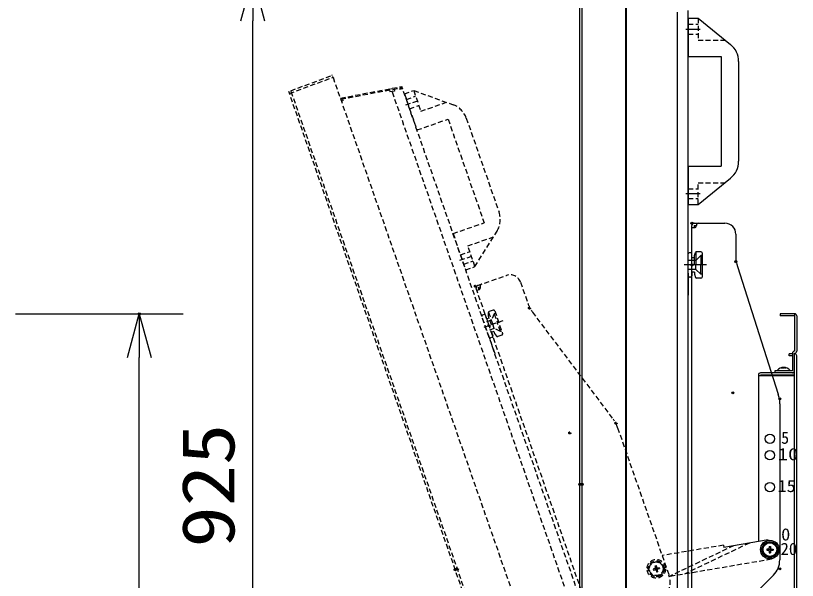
# Model space of a CAD drawing. Units: millimetres, scale not verified. Extents: x -63 to 62, y -57 to 57.
# Drawn here: x 17.3 to 52.92, y 7.34 to 33.08 of the extents above; entities that cross this region are included whole.
import ezdxf
from ezdxf.enums import TextEntityAlignment as Align

# ---------------------------------------------------------------- set-up
doc = ezdxf.new("R2010")
doc.units = ezdxf.units.MM
doc.header["$LTSCALE"] = 0.190236
doc.header["$PDMODE"] = 32
doc.header["$PDSIZE"] = 0.0951
for name, pattern in [('DASHED1', [1.8, 1.2, -0.6]), ('LONG_CHAIN', [21, 18, -1, 1, -1]), ('LONG_DASHED2', [13, 12, -1])]:
    doc.linetypes.add(name, pattern=pattern)
for name, color, linetype in [('0-0_GAIKEI', 1, 'Continuous'), ('0-1_WAKU', 7, 'Continuous'), ('0-3_S1', 1, 'DASHED1')]:
    doc.layers.add(name, color=color, linetype=linetype)
doc.styles.add('ＭＳ ゴシック', font='')
doc.styles.get('ＭＳ ゴシック').set_extended_font_data('MS Gothic')

# ---------------------------------------------------------------- blocks, each defined once
blk = doc.blocks.new('_OPEN30')
at = {"layer": '0-1_WAKU'}
blk.add_line((0, 0), (-1, 0), dxfattribs=at)
blk.add_lwpolyline([(-1, 0.26795), (0, 0), (-1, -0.26795)], dxfattribs=at)

msp = doc.modelspace()

# ---------------------------------------------------------------- linework, layer by layer
at = {"layer": '0-0_GAIKEI', "color": 7}
for p, q in [((43.0022, -11.2586), (43.0022, 34.6915)), ((45.1272, -11.3892), (45.1272, 34.8222)), ((47.9423, -9.9586), (47.9423, 33.3165)), ((47.9423, 32.9665), (47.9423, 31.2165)), ((47.9423, 32.9665), (48.3923, 32.9665)), ((48.3923, 32.9665), (49.8721, 31.7667)), ((47.9423, 31.2165), (49.4423, 31.2165)), ((49.4423, 31.2165), (49.4423, 26.2165)), ((50.2423, 30.9899), (50.2423, 26.4431)), ((47.9423, 26.2165), (47.9423, 24.4665)), ((47.9423, 26.2165), (49.4423, 26.2165)), ((48.3923, 24.4665), (49.8721, 25.6663)), ((47.9423, 24.4665), (48.3923, 24.4665)), ((48.1162, -7.5334), (48.1173, 23.5166)), ((48.2173, 23.6166), (49.6173, 23.6166)), ((48.2173, 23.5166), (48.2173, 23.4166)), ((48.2173, 23.5166), (48.3173, 23.5166)), ((48.1173, 23.4166), (48.2173, 23.4166)), ((50.1173, 23.1165), (50.1173, 22.0921)), ((50.1836, 21.651), (52.0507, 15.832)), ((52.7913, 19.4915), (52.1413, 19.4915)), ((52.1413, 19.4915), (52.1413, 19.3915)), ((52.7913, 19.3915), (52.1413, 19.3915)), ((52.7913, 19.4915), (52.7913, 17.7915)), ((52.8913, 19.3915), (52.8913, 17.7915)), ((52.6913, 17.6665), (52.5413, 17.6665)), ((52.6913, 17.6915), (52.6913, 16.8915)), ((52.7913, -8.9086), (52.7913, 17.6915)), ((52.8913, -8.7836), (52.8913, 17.5665)), ((52.7913, 16.7915), (51.2412, 16.7915)), ((52.6913, 16.8915), (51.8913, 16.8915)), ((51.8913, 16.8915), (51.8913, 16.7915)), ((51.9963, 16.9089), (51.9963, 16.8915)), ((51.9963, 16.9089), (52.5863, 16.9089)), ((52.1838, 17.0054), (52.1838, 17.0312)), ((52.2663, 17.0142), (52.2663, 17.0053)), ((52.3163, 17.0142), (52.3163, 17.0053)), ((52.3988, 17.0054), (52.3988, 17.0312)), ((52.5863, 16.9089), (52.5863, 16.8915)), ((51.1412, 16.6915), (51.1412, 9.1091)), ((52.7913, 16.6665), (51.1412, 16.6665)), ((52.117, 15.3909), (52.1168, 8.2807)), ((51.8239, 7.5736), (50.5561, 6.3058))]:
    msp.add_line(p, q, dxfattribs=at)
at = {"layer": '0-0_GAIKEI'}
for p, q in [((43.1049, -11.3613), (43.1049, 34.7942)), ((45.1029, -11.3135), (45.1029, 34.7465)), ((47.4523, -9.8236), (47.4523, 33.2443)), ((47.9423, 21.2165), (47.9423, 22.2165)), ((48.0673, 22.2665), (47.9923, 22.2665)), ((48.1173, 21.7165), (48.1173, 22.2165)), ((48.2273, 21.7165), (48.2273, 22.1415)), ((48.2275, 22.1421), (48.279, 22.2836)), ((48.2909, 22.3022), (48.2909, 21.7165)), ((48.5273, 22.3165), (48.326, 22.3165)), ((48.5773, 22.2665), (48.5773, 21.1665)), ((48.2273, 22.0415), (48.1173, 22.0415)), ((48.2898, 21.5165), (47.9423, 21.5165)), ((48.1173, 21.3915), (48.1173, 21.2165)), ((48.2273, 21.3915), (48.1173, 21.3915)), ((48.2273, 21.3915), (48.2273, 21.2915)), ((48.5148, 21.2915), (48.5148, 21.7165)), ((47.9423, 21.3415), (47.9423, 20.3415)), ((48.0673, 21.1665), (47.9923, 21.1665)), ((48.2275, 21.2909), (48.279, 21.1494)), ((48.5273, 21.1165), (48.326, 21.1165)), ((48.5773, 21.2915), (48.5148, 21.2915)), ((51.5223, 8.7665), (51.5223, 8.7165)), ((51.5913, 8.7665), (51.5223, 8.7665)), ((51.5223, 8.7165), (51.5913, 8.7165)), ((51.6413, 8.8855), (51.6413, 8.8165)), ((51.6413, 8.8855), (51.6913, 8.8855)), ((51.6413, 8.6665), (51.6413, 8.5975)), ((51.6413, 8.5975), (51.6913, 8.5975)), ((51.6913, 8.8855), (51.6913, 8.8165)), ((51.6913, 8.6665), (51.6913, 8.5975)), ((51.7413, 8.7665), (51.8102, 8.7665)), ((51.7413, 8.7165), (51.8102, 8.7165)), ((51.8102, 8.7665), (51.8102, 8.7165)), ((51.6419, 8.3798), (51.6419, 8.4301)), ((51.6857, 8.3795), (51.6857, 8.4301))]:
    msp.add_line(p, q, dxfattribs=at)
at = {"layer": '0-0_GAIKEI', "color": 3}
for p, q in [((28.0973, -9.4036), (28.0973, 32.8465)), ((17.2952, 19.4915), (24.9311, 19.4915)), ((22.931, -8.7086), (22.931, 17.4915))]:
    msp.add_line(p, q, dxfattribs=at)
at = {"layer": '0-0_GAIKEI', "color": 7, "linetype": 'DASHED1'}
for p, q in [((48.3923, 32.9665), (48.3923, 31.9665)), ((47.9423, 32.6915), (48.3923, 32.6915)), ((47.9423, 32.2415), (48.3923, 32.2415)), ((48.3923, 31.9665), (49.6256, 31.9665)), ((48.3923, 25.4665), (49.6256, 25.4665)), ((48.3923, 24.4665), (48.3923, 25.4665)), ((47.9423, 25.1915), (48.3923, 25.1915)), ((47.9423, 24.7415), (48.3923, 24.7415))]:
    msp.add_line(p, q, dxfattribs=at)
at = {"layer": '0-0_GAIKEI', "color": 7, "linetype": 'LONG_CHAIN'}
for p, q in [((47.8423, 32.4665), (48.4923, 32.4665)), ((47.8423, 24.9665), (48.4923, 24.9665))]:
    msp.add_line(p, q, dxfattribs=at)
at = {"layer": '0-0_GAIKEI', "linetype": 'LONG_DASHED2'}
for p, q in [((48.5773, 22.1415), (48.5148, 22.1415)), ((48.5148, 22.1415), (48.5148, 21.7165)), ((48.288, 21.9165), (47.9423, 21.9165))]:
    msp.add_line(p, q, dxfattribs=at)
at = {"layer": '0-0_GAIKEI', "linetype": 'LONG_CHAIN'}
msp.add_line((48.7816, 21.7165), (47.7569, 21.7165), dxfattribs=at)
at = {"layer": '0-0_GAIKEI', "linetype": 'LONG_DASHED2'}
msp.add_lwpolyline([(48.5148, 22.1415), (48.2898, 21.9165), (48.2898, 21.7165)], dxfattribs=at)
at = {"layer": '0-0_GAIKEI'}
msp.add_lwpolyline([(48.5148, 21.2915), (48.2898, 21.5165), (48.2898, 21.7165)], dxfattribs=at)
at = {"layer": '0-0_GAIKEI', "color": 7}
for points in [[(52.6913, 17.5665), (52.5413, 17.5665), (52.5413, 17.6665)], [(52.7913, 16.6915), (51.2412, 16.6915), (51.2412, 16.6665)]]:
    msp.add_lwpolyline(points, dxfattribs=at)
at = {"layer": '0-0_GAIKEI'}
msp.add_lwpolyline([(52.0258, 8.7415), (51.846, 8.4301), (51.4865, 8.4301), (51.3067, 8.7415), (51.4865, 9.0528), (51.846, 9.0528)], close=True, dxfattribs=at)
for centre, radius in [((51.6663, 13.7915), 0.2125), ((51.6663, 13.0415), 0.2125), ((51.6663, 11.5915), 0.2125), ((51.6663, 8.7415), 0.425), ((51.6663, 8.7415), 0.3625), ((51.6663, 8.7415), 0.3113)]:
    msp.add_circle(centre, radius, dxfattribs=at)
at = {"layer": '0-0_GAIKEI', "color": 7}
for centre, radius, start, end in [((49.2423, 30.9899), 1, 0, 50.96449), ((49.2423, 26.4431), 1, 309.03551, 0), ((48.2173, 23.5166), 0.1, 89.99799, 179.99799), ((48.2173, 23.5166), 0.1, 269.99799, 359.99799), ((48.4173, 23.5166), 0.1, 89.99799, 179.99799), ((49.6173, 23.1166), 0.5, 359.99799, 89.99799), ((51.6173, 22.092), 1.5, 179.99799, 197.10072), ((52.7913, 19.3915), 0.1, 0, 90), ((52.7913, 17.6915), 0.1, 90, 180), ((52.7913, 17.7915), 0.1, 270, 0), ((52.7913, 17.5665), 0.1, 0, 90), ((51.2412, 16.6915), 0.1, 90, 180), ((52.2913, 16.6615), 0.385, 39.98312, 140.01688), ((52.2913, 16.7415), 0.285, 97.31202, 112.15992), ((52.2563, 17.0142), 0.01, 0, 97.31202), ((52.2913, 16.7415), 0.265, 84.58669, 95.41331), ((52.3263, 17.0142), 0.01, 82.68798, 180), ((52.2913, 16.7415), 0.285, 67.84008, 82.68798), ((52.6913, 16.8915), 0.1, 270, 0), ((50.617, 15.391), 1.5, 359.99799, 17.10072), ((51.1168, 8.2807), 1, 314.99799, 359.99799)]:
    msp.add_arc(centre, radius, start, end, dxfattribs=at)
at = {"layer": '0-0_GAIKEI'}
for centre, start, end in [((47.9923, 22.2165), 90, 180), ((48.0673, 22.2165), 0, 90), ((48.326, 22.2665), 90, 160), ((48.5273, 22.2665), 0, 90), ((47.9923, 21.2165), 180, 270), ((48.0673, 21.2165), 270, 0), ((48.326, 21.1665), 200, 270), ((48.5273, 21.1665), 270, 0), ((51.5913, 8.8165), 270, 0), ((51.5913, 8.6665), 0, 90), ((51.7413, 8.8165), 180, 270), ((51.7413, 8.6665), 90, 180)]:
    msp.add_arc(centre, 0.05, start, end, dxfattribs=at)
at = {"layer": '0-0_GAIKEI', "color": 7}
for p in [(48.1173, 23.6166), (50.1173, 21.8665), (49.9797, 15.8856), (52.117, 15.6165), (43.0022, 11.7165), (43.1049, 11.7165), (52.1168, 7.8665)]:
    msp.add_point(p, dxfattribs=at)
at = {"layer": '0-0_GAIKEI'}
for p in [(48.1173, 21.7166), (51.6668, 8.7415)]:
    msp.add_point(p, dxfattribs=at)
at = {"layer": '0-1_WAKU'}
msp.add_point((22.931, 19.4915), dxfattribs=at)
at = {"layer": '0-3_S1'}
for p, q in [((29.84, 29.6573), (31.7097, 30.3634)), ((31.7408, 30.3484), (31.7097, 30.3634)), ((46.9305, -13.2952), (31.7408, 30.3484)), ((31.7426, 30.2689), (31.7574, 30.3005)), ((29.7768, 29.5265), (31.7426, 30.2689)), ((44.8807, -13.8703), (29.743, 29.6235)), ((45.0114, -13.9335), (29.84, 29.6573)), ((32.0979, 29.3222), (34.8943, 29.8517)), ((32.1145, 29.2744), (34.8612, 29.7946)), ((34.326, 29.6932), (34.3434, 29.6013)), ((34.5562, 29.6416), (34.3434, 29.6013)), ((34.4241, 29.7118), (34.4075, 29.7595)), ((48.6117, -11.0523), (34.4552, 29.6225)), ((34.5388, 29.7335), (34.5562, 29.6416)), ((34.7966, 29.7823), (34.8093, 29.715)), ((34.9336, 29.7385), (34.8093, 29.715)), ((34.884, 29.7291), (34.8612, 29.7946)), ((49.1189, -11.0187), (34.8943, 29.8517)), ((35.0093, 29.5212), (35.4343, 29.6691)), ((35.4343, 29.6691), (35.763, 28.7246)), ((35.4343, 29.6691), (37.2263, 29.0223)), ((32.1853, 29.2878), (32.2027, 29.1959)), ((35.0093, 29.5212), (35.5845, 27.8684)), ((35.0792, 29.0161), (35.6931, 29.2297)), ((35.0997, 29.2614), (35.5247, 29.4094)), ((32.2027, 29.1959), (32.1456, 29.1851)), ((35.2476, 28.8364), (35.6726, 28.9844)), ((35.763, 28.7246), (36.9278, 29.13)), ((35.5845, 27.8684), (37.0012, 28.3615)), ((37.0012, 28.3615), (38.6447, 23.6393)), ((37.8312, 28.4104), (39.3258, 24.1162)), ((37.228, 23.1462), (38.6447, 23.6393)), ((38.2283, 21.6414), (39.2315, 23.261)), ((37.228, 23.1462), (37.8033, 21.4935)), ((37.8996, 22.5858), (39.0644, 22.9912)), ((38.2283, 21.6414), (37.8996, 22.5858)), ((37.5445, 21.9328), (38.1584, 22.1465)), ((37.565, 22.1782), (37.99, 22.3261)), ((37.7129, 21.7532), (38.1379, 21.9011)), ((37.8033, 21.4935), (38.2283, 21.6414)), ((38.3424, 20.7812), (39.6646, 21.2414)), ((38.3753, 20.6868), (38.4697, 20.7196)), ((38.3753, 20.6868), (38.4081, 20.5923)), ((40.3012, 20.9335), (40.6379, 19.9659)), ((48.486, -8.6712), (38.2808, 20.6539)), ((38.3137, 20.5595), (38.4081, 20.5923)), ((39.0625, 19.6552), (38.8724, 19.589)), ((39.1261, 19.6244), (39.4877, 18.5855)), ((38.8716, 18.424), (38.5429, 19.3685)), ((38.6445, 19.4568), (38.5736, 19.4321)), ((38.8725, 18.9538), (38.7081, 19.426)), ((38.8695, 19.2969), (38.7657, 19.2607)), ((38.8367, 19.3919), (38.8388, 19.5425)), ((38.9764, 18.9899), (38.8367, 19.3913)), ((38.844, 19.564), (39.0365, 19.0109)), ((39.1672, 19.5064), (39.1082, 19.4858)), ((39.1082, 19.4858), (39.2479, 19.0844)), ((40.8455, 19.5711), (44.5216, 14.6893)), ((39.4999, 19.1722), (38.5322, 18.8354)), ((38.968, 19.1988), (38.6415, 19.0851)), ((39.3876, 18.6831), (39.2479, 19.0844)), ((39.1011, 18.8216), (38.7729, 18.7074)), ((38.8305, 18.5421), (39.1592, 17.5977)), ((39.0832, 18.683), (38.9793, 18.6468)), ((38.9793, 18.6468), (39.0368, 18.4816)), ((39.0832, 18.683), (39.1161, 18.5886)), ((39.1165, 18.5881), (39.2116, 18.4714)), ((39.4466, 18.7036), (39.3876, 18.6831)), ((39.006, 18.4179), (38.9352, 18.3933)), ((39.4569, 18.5219), (39.2668, 18.4557)), ((44.7292, 14.2944), (47.0662, 7.5792)), ((49.5533, 8.9422), (46.7563, 8.4696)), ((50.0136, 8.9186), (47.0863, 7.5212)), ((50.7323, 9.04), (47.7725, 7.6271)), ((46.2391, 8.1243), (46.5877, 8.2124)), ((46.5877, 8.2124), (46.8382, 7.9546)), ((51.7412, 8.2978), (47.0896, 7.5117)), ((46.1412, 7.7784), (46.2391, 8.1243)), ((46.4109, 7.8723), (46.344, 7.8554)), ((46.344, 7.8554), (46.3562, 7.8069)), ((46.4302, 8), (46.4471, 7.9331)), ((46.5563, 7.9091), (46.6232, 7.926)), ((46.5685, 7.8606), (46.6354, 7.8775)), ((46.6232, 7.926), (46.6354, 7.8775)), ((46.8382, 7.9546), (46.7403, 7.6087)), ((46.3918, 7.5206), (46.1412, 7.7784)), ((46.3562, 7.8069), (46.4231, 7.8239)), ((46.7403, 7.6087), (46.3918, 7.5206)), ((46.4839, 7.7876), (46.5008, 7.7208)), ((46.5008, 7.7208), (46.5492, 7.733)), ((46.5323, 7.7999), (46.5492, 7.733)), ((46.5547, 7.5099), (46.5424, 7.5587)), ((46.5973, 7.5203), (46.5849, 7.5694))]:
    msp.add_line(p, q, dxfattribs=at)
at = {"layer": '0-3_S1', "linetype": 'Continuous'}
for p in [(49.5533, 8.9422), (51.5913, 9.1852)]:
    msp.add_line(p, (49.5699, 8.8436), dxfattribs=at)
at = {"layer": '0-3_S1'}
for points in [[(39.1082, 19.4858), (38.9697, 19.1994), (39.0354, 19.0105)], [(39.3876, 18.6831), (39.1011, 18.8216), (39.0354, 19.0105)], [(46.4302, 8), (46.4787, 8.0122), (46.4956, 7.9453)]]:
    msp.add_lwpolyline(points, dxfattribs=at)
for radius in [0.425, 0.3625, 0.3113]:
    msp.add_circle((46.4897, 7.8665), radius, dxfattribs=at)
for centre, radius, start, end in [((36.8868, 28.0817), 1, 19.19, 70.15449), ((38.3813, 23.7875), 1, 328.22551, 19.19), ((39.829, 20.7691), 0.5, 19.18799, 109.18799), ((38.3753, 20.6868), 0.1, 109.18799, 199.18799), ((38.3753, 20.6868), 0.1, 289.18799, 19.18799), ((38.5642, 20.7525), 0.1, 109.18799, 199.18799), ((42.0546, 20.4589), 1.5, 199.18799, 216.29072), ((39.0789, 19.608), 0.05, 19.19, 109.19), ((38.5901, 19.3849), 0.05, 109.19, 199.19), ((38.6609, 19.4096), 0.05, 19.19, 109.19), ((38.8888, 19.5418), 0.05, 109.19, 179.19), ((39.4405, 18.5691), 0.05, 289.19, 19.19), ((38.9188, 18.4405), 0.05, 199.19, 289.19), ((38.9896, 18.4651), 0.05, 289.19, 19.19), ((39.2504, 18.5029), 0.05, 219.19, 289.19), ((43.3126, 13.8014), 1.5, 19.18799, 36.29072), ((46.3986, 7.9208), 0.05, 284.18799, 14.18799), ((46.544, 7.9576), 0.05, 194.18799, 284.18799), ((46.5808, 7.8122), 0.05, 104.18799, 194.18799), ((46.4354, 7.7754), 0.05, 14.18799, 104.18799), ((46.1217, 7.2505), 1, 334.18799, 19.18799)]:
    msp.add_arc(centre, radius, start, end, dxfattribs=at)
for p in [(38.248, 20.7484), (40.712, 19.7529), (38.8724, 18.9539), (44.6551, 14.5075), (42.5481, 14.0591), (37.3287, 7.8281), (37.4257, 7.8619), (46.4897, 7.8665)]:
    msp.add_point(p, dxfattribs=at)

# ---------------------------------------------------------------- block references
at = {"layer": '0-0_GAIKEI', "xscale": 2, "yscale": 2, "rotation": 90}
for p in [(28.0973, 34.8465), (22.931, 19.4915)]:
    msp.add_blockref('_OPEN30', p, dxfattribs=at)

# ---------------------------------------------------------------- texts
at = {"layer": '0-0_GAIKEI', "color": 3, "style": 'ＭＳ ゴシック', "width": 1.15}
msp.add_text('925', height=2.406, rotation=90, dxfattribs=at).set_placement((27.9877, 8.8343), align=Align.BOTTOM_LEFT)
at = {"layer": '0-0_GAIKEI', "style": 'ＭＳ ゴシック'}
for s, width, p in [('5', 0.95, (52.1805, 13.3968)), ('10', 1.25, (52.0226, 12.6468)), ('15', 1.1, (52.0148, 11.1968)), ('0', 1.1, (52.1799, 8.9893))]:
    msp.add_text(s, height=0.5565, dxfattribs=dict(at, width=width)).set_placement(p, align=Align.BOTTOM_LEFT)
msp.add_text('20', height=0.5565, dxfattribs=at).set_placement((52.1528, 8.3282), align=Align.BOTTOM_LEFT)

doc.saveas('drawing.dxf')
